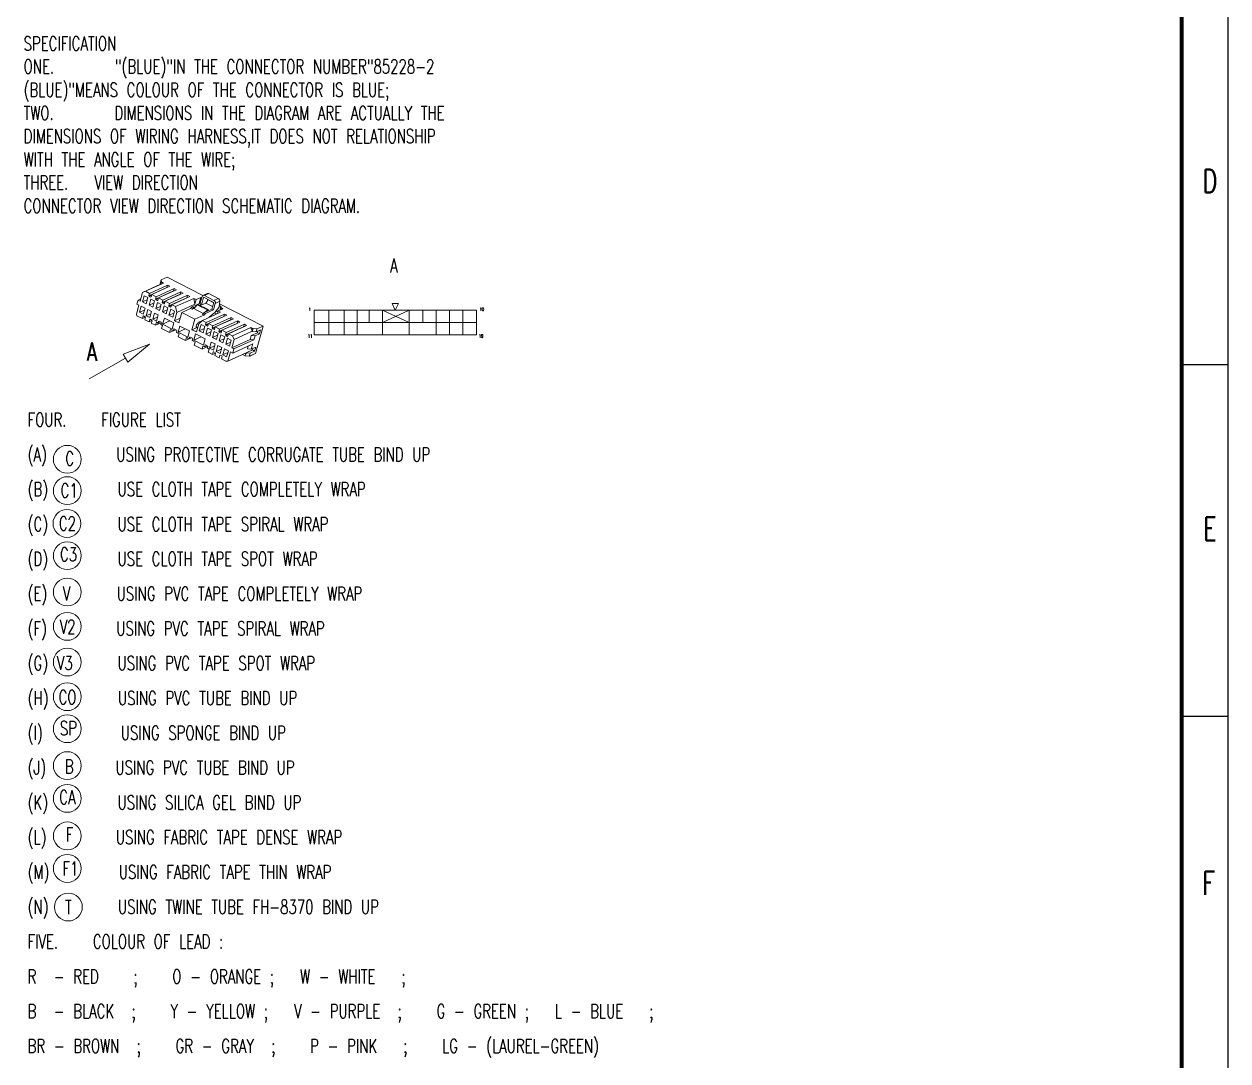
# Model space of a CAD drawing. Header units: millimetres. Extents: x 1376 to 3754, y -1445 to -604.
# Drawn here: x 3494.1 to 3753.7, y -1055.3 to -831.8 of the extents above; entities that cross this region are included whole.
import ezdxf

# ---------------------------------------------------------------- set-up
doc = ezdxf.new("R2010")
doc.units = ezdxf.units.MM
doc.layers.add('0Filament', color=7, linetype='Continuous', lineweight=20)
doc.layers.add('2FRAM', color=2, linetype='Continuous')
doc.styles.add('HZ', font='TXT', dxfattribs={"width": 0.7, "height": 4, "bigfont": 'HZTXT'})

msp = doc.modelspace()

# ---------------------------------------------------------------- linework, layer by layer
for p, q in [((3753.71, -604.28), (3753.71, -1445.28)), ((3743.72, -905.2), (3753.62, -905.2)), ((3743.72, -981.04), (3753.62, -981.04))]:
    msp.add_line(p, q)
at = {"layer": '0Filament', "ltscale": 0.214814}
for p, q in [((3520.31, -889.4), (3524.23, -887.63)), ((3519.67, -889.68), (3523.59, -887.9)), ((3526.38, -889.33), (3522.47, -891.11)), ((3527.96, -889.53), (3524.05, -891.31)), ((3528.45, -889.79), (3524.54, -891.56)), ((3526.8, -892.72), (3530.72, -890.94)), ((3532.6, -895.68), (3536.51, -893.9)), ((3538.78, -895.06), (3534.87, -896.84)), ((3539.27, -895.31), (3535.36, -897.09)), ((3538.63, -895.59), (3534.72, -897.36)), ((3540.21, -895.79), (3536.3, -897.57)), ((3539.09, -898.99), (3543.01, -897.22)), ((3538.11, -904.47), (3542.02, -902.69))]:
    msp.add_line(p, q, dxfattribs=at)
at = {"layer": '0Filament', "ltscale": 0.034189}
for p, q in [((3523.7, -886.96), (3523.52, -887.62)), ((3522.68, -896.08), (3522.5, -896.74)), ((3523.99, -896.75), (3523.8, -897.41)), ((3525.7, -897.63), (3525.52, -898.28)), ((3543.35, -898.11), (3543.53, -897.45)), ((3544.36, -897.51), (3544.18, -898.17)), ((3527.58, -898.58), (3527.39, -899.24)), ((3528.95, -900.03), (3529.13, -899.38)), ((3530.82, -900.99), (3531.01, -900.34)), ((3532.54, -901.87), (3532.72, -901.21)), ((3533.85, -902.54), (3534.03, -901.88)), ((3542.89, -902.73), (3542.71, -903.39))]:
    msp.add_line(p, q, dxfattribs=at)
at = {"layer": '0Filament', "ltscale": 0.014991}
msp.add_line((3523.57, -887.91), (3523.52, -887.62), dxfattribs=at)
at = {"layer": '0Filament', "ltscale": 0.027351}
for p, q in [((3523.59, -887.9), (3523.74, -887.38)), ((3521.19, -889.85), (3521.04, -890.38)), ((3521.68, -890.1), (3521.53, -890.63)), ((3524.95, -888.6), (3525.1, -888.08)), ((3527.81, -890.06), (3527.96, -889.53)), ((3529.24, -890.79), (3529.39, -890.26)), ((3523.11, -890.83), (3522.96, -891.36)), ((3524.05, -891.31), (3523.9, -891.84)), ((3525.48, -892.04), (3525.33, -892.57)), ((3525.97, -892.29), (3525.82, -892.82)), ((3519.81, -894.77), (3519.66, -895.29)), ((3537.2, -894.86), (3537.35, -894.33)), ((3521.24, -895.49), (3521.09, -896.02)), ((3521.73, -895.75), (3521.58, -896.27)), ((3533.29, -896.63), (3533.44, -896.11)), ((3534.72, -897.36), (3534.87, -896.84)), ((3535.21, -897.61), (3535.36, -897.09)), ((3536.15, -898.09), (3536.3, -897.57)), ((3536.64, -898.34), (3536.79, -897.82)), ((3540.06, -896.32), (3540.21, -895.79)), ((3541.49, -897.05), (3541.64, -896.52)), ((3543.35, -897.99), (3543.5, -897.47)), ((3537.58, -898.82), (3537.73, -898.3)), ((3538.07, -899.07), (3538.22, -898.55)), ((3535.25, -903.26), (3535.4, -902.73)), ((3536.19, -903.74), (3536.34, -903.21)), ((3536.68, -903.99), (3536.83, -903.46))]:
    msp.add_line(p, q, dxfattribs=at)
at = {"layer": '0Filament', "ltscale": 0.034777}
for p, q in [((3523.59, -887.9), (3524.23, -887.63)), ((3519.67, -889.68), (3520.31, -889.4))]:
    msp.add_line(p, q, dxfattribs=at)
at = {"layer": '0Filament', "ltscale": 0.071605}
for p, q in [((3525.01, -886.37), (3523.7, -886.96)), ((3545.67, -896.92), (3544.36, -897.51)), ((3544.01, -902.8), (3542.71, -903.39))]:
    msp.add_line(p, q, dxfattribs=at)
at = {"layer": '0Filament', "ltscale": 0.020395}
msp.add_line((3523.77, -887.36), (3523.7, -886.96), dxfattribs=at)
at = {"layer": '0Filament', "ltscale": 0.002009}
for p, q in [((3523.77, -887.36), (3523.74, -887.38)), ((3543.53, -897.45), (3543.5, -897.47))]:
    msp.add_line(p, q, dxfattribs=at)
at = {"layer": '0Filament', "ltscale": 0.027506}
for p, q in [((3524.23, -887.63), (3523.74, -887.38)), ((3525.1, -888.08), (3525.59, -888.33)), ((3526.53, -888.81), (3527.02, -889.06)), ((3527.96, -889.53), (3528.45, -889.79)), ((3529.39, -890.26), (3529.88, -890.51)), ((3537.84, -894.58), (3537.35, -894.33)), ((3539.27, -895.31), (3538.78, -895.06)), ((3542.13, -896.77), (3541.64, -896.52)), ((3543.5, -897.47), (3543.01, -897.22))]:
    msp.add_line(p, q, dxfattribs=at)
at = {"layer": '0Filament', "ltscale": 0.43274}
for p, q in [((3525.01, -886.37), (3532.72, -890.3)), ((3573.5, -892.07), (3574.88, -892.07)), ((3573.5, -892.07), (3574.19, -893.46)), ((3574.19, -893.46), (3574.88, -892.07)), ((3556.71, -898.8), (3556.71, -893.46)), ((3556.71, -893.46), (3591.68, -893.46)), ((3559.86, -898.8), (3559.86, -893.46)), ((3563.13, -898.8), (3563.13, -893.46)), ((3565.96, -898.8), (3565.96, -893.46)), ((3568.53, -896.13), (3568.53, -893.46)), ((3571.43, -898.8), (3571.43, -893.46)), ((3577.21, -896.13), (3571.43, -893.46)), ((3571.43, -896.13), (3577.21, -893.46)), ((3577.21, -898.8), (3577.21, -893.46)), ((3580.1, -896.13), (3580.1, -893.46)), ((3583, -898.8), (3583, -893.46)), ((3585.89, -898.8), (3585.89, -893.46)), ((3588.78, -898.8), (3588.78, -893.46)), ((3591.68, -898.8), (3591.68, -893.46)), ((3556.71, -896.13), (3591.68, -896.13)), ((3556.71, -898.8), (3591.68, -898.8))]:
    msp.add_line(p, q, dxfattribs=at)
at = {"layer": '0Filament', "ltscale": 0.09573}
msp.add_line((3519.16, -891.52), (3519.67, -889.68), dxfattribs=at)
at = {"layer": '0Filament', "ltscale": 0.049281}
msp.add_line((3520.31, -889.4), (3521.19, -889.85), dxfattribs=at)
at = {"layer": '0Filament', "ltscale": 0.214816}
for p, q in [((3524.95, -888.6), (3521.04, -890.38)), ((3525.1, -888.08), (3521.19, -889.85)), ((3525.59, -888.33), (3521.68, -890.1)), ((3526.53, -888.81), (3522.62, -890.58)), ((3527.02, -889.06), (3523.11, -890.83)), ((3527.81, -890.06), (3523.9, -891.84)), ((3529.39, -890.26), (3525.48, -892.04)), ((3529.24, -890.79), (3525.33, -892.57)), ((3529.88, -890.51), (3525.97, -892.29)), ((3527.06, -893.98), (3530.97, -892.2)), ((3537.2, -894.86), (3533.29, -896.63)), ((3537.35, -894.33), (3533.44, -896.11)), ((3540.06, -896.32), (3536.15, -898.09)), ((3540.7, -896.04), (3536.79, -897.82)), ((3541.49, -897.05), (3537.58, -898.82)), ((3541.64, -896.52), (3537.73, -898.3)), ((3542.13, -896.77), (3538.22, -898.55)), ((3539.44, -899.77), (3543.35, -897.99))]:
    msp.add_line(p, q, dxfattribs=at)
at = {"layer": '0Filament', "ltscale": 0.029403}
for p, q in [((3521.64, -890.26), (3521.1, -890.51)), ((3525.92, -892.45), (3525.39, -892.7))]:
    msp.add_line(p, q, dxfattribs=at)
at = {"layer": '0Filament', "ltscale": 0.052719}
for p, q in [((3521.68, -890.1), (3522.62, -890.58)), ((3524.54, -891.56), (3525.48, -892.04)), ((3526.56, -895.75), (3527.5, -896.23)), ((3535.36, -897.09), (3536.3, -897.57)), ((3536.79, -897.82), (3537.73, -898.3)), ((3535.25, -903.26), (3536.19, -903.74)), ((3536.68, -903.99), (3537.62, -904.47))]:
    msp.add_line(p, q, dxfattribs=at)
at = {"layer": '0Filament', "ltscale": 0.000609419}
for p, q in [((3524.95, -888.6), (3524.96, -888.61)), ((3541.5, -897.06), (3541.49, -897.05))]:
    msp.add_line(p, q, dxfattribs=at)
at = {"layer": '0Filament', "ltscale": 0.027352}
for p, q in [((3526.38, -889.33), (3526.53, -888.81)), ((3522.62, -890.58), (3522.47, -891.11)), ((3524.54, -891.56), (3524.39, -892.09)), ((3520.3, -895.02), (3520.15, -895.54)), ((3538.63, -895.59), (3538.78, -895.06)), ((3533.78, -896.88), (3533.93, -896.36)), ((3534.76, -903.01), (3534.91, -902.48))]:
    msp.add_line(p, q, dxfattribs=at)
at = {"layer": '0Filament', "ltscale": 0.000608721}
for p, q in [((3526.38, -889.33), (3526.39, -889.34)), ((3537.21, -894.87), (3537.2, -894.86)), ((3538.64, -895.6), (3538.63, -895.59))]:
    msp.add_line(p, q, dxfattribs=at)
at = {"layer": '0Filament', "ltscale": 0.000608106}
for p, q in [((3527.81, -890.06), (3527.82, -890.07)), ((3540.07, -896.33), (3540.06, -896.32))]:
    msp.add_line(p, q, dxfattribs=at)
at = {"layer": '0Filament', "ltscale": 0.051281}
msp.add_line((3533.64, -889.88), (3532.71, -890.31), dxfattribs=at)
at = {"layer": '0Filament', "ltscale": 0.050123}
for p, q in [((3533.04, -890.32), (3533.95, -889.91)), ((3535.99, -890.95), (3535.08, -891.36))]:
    msp.add_line(p, q, dxfattribs=at)
at = {"layer": '0Filament', "ltscale": 0.114608}
for p, q in [((3535.99, -890.95), (3533.95, -889.91)), ((3535.08, -891.36), (3533.04, -890.32))]:
    msp.add_line(p, q, dxfattribs=at)
at = {"layer": '0Filament', "ltscale": 0.102568}
msp.add_line((3518.35, -894.37), (3518.91, -892.4), dxfattribs=at)
at = {"layer": '0Filament', "ltscale": 0.045585}
for p, q in [((3518.46, -892.17), (3518.71, -891.29)), ((3542.87, -899.82), (3543.11, -898.94)), ((3543.94, -899), (3543.69, -899.88)), ((3539.12, -902.72), (3539.37, -901.84))]:
    msp.add_line(p, q, dxfattribs=at)
at = {"layer": '0Filament', "ltscale": 0.025213}
for p, q in [((3518.46, -892.17), (3518.91, -892.4)), ((3518.71, -891.29), (3519.16, -891.52)), ((3538.67, -902.49), (3539.12, -902.72)), ((3543.41, -902.06), (3543.86, -902.29))]:
    msp.add_line(p, q, dxfattribs=at)
at = {"layer": '0Filament', "ltscale": 0.032344}
msp.add_line((3519.3, -891.03), (3518.71, -891.29), dxfattribs=at)
at = {"layer": '0Filament', "ltscale": 0.068379}
for p, q in [((3519.4, -892.63), (3519.03, -893.94)), ((3520.05, -890.35), (3519.68, -891.66)), ((3522.29, -891.49), (3521.92, -892.81)), ((3522.91, -891.81), (3522.53, -893.12)), ((3521.65, -893.77), (3521.28, -895.09)), ((3525.15, -892.95), (3524.78, -894.27)), ((3526.47, -896.23), (3526.1, -897.55)), ((3527.75, -896.89), (3527.38, -898.21)), ((3529.84, -897.95), (3529.47, -899.27)), ((3531.92, -897.92), (3532.3, -896.6)), ((3534.17, -899.06), (3534.54, -897.75)), ((3534.78, -899.38), (3535.15, -898.06)), ((3531.12, -898.61), (3530.75, -899.93)), ((3536.21, -900.11), (3536.58, -898.79)), ((3537.03, -900.52), (3537.4, -899.21)), ((3535.57, -902.39), (3535.94, -901.07)), ((3537.81, -903.53), (3538.19, -902.22))]:
    msp.add_line(p, q, dxfattribs=at)
at = {"layer": '0Filament', "ltscale": 0.045842}
for p, q in [((3519.4, -892.63), (3520.22, -893.04)), ((3519.68, -891.66), (3520.49, -892.08)), ((3522.91, -891.81), (3523.72, -892.22)), ((3520.46, -894.67), (3521.28, -895.09)), ((3523.96, -893.85), (3524.78, -894.27)), ((3535.94, -901.07), (3536.76, -901.49)), ((3537, -903.12), (3537.81, -903.53))]:
    msp.add_line(p, q, dxfattribs=at)
at = {"layer": '0Filament', "ltscale": 0.058808}
for p, q in [((3519.68, -891.66), (3520.75, -891.18)), ((3521.11, -892.39), (3522.18, -891.91)), ((3520.46, -894.67), (3521.53, -894.19)), ((3521.89, -895.4), (3522.96, -894.92)), ((3523.96, -893.85), (3525.03, -893.37)), ((3525.39, -894.58), (3526.46, -894.1)), ((3531.92, -897.92), (3533, -897.43)), ((3536.21, -900.11), (3537.28, -899.62)), ((3537, -903.12), (3538.07, -902.63))]:
    msp.add_line(p, q, dxfattribs=at)
at = {"layer": '0Filament', "ltscale": 0.045844}
for p, q in [((3520.05, -890.35), (3520.86, -890.76)), ((3521.11, -892.39), (3521.92, -892.81)), ((3521.89, -895.4), (3522.71, -895.82)), ((3522.26, -894.09), (3523.08, -894.5)), ((3525.39, -894.58), (3526.21, -895)), ((3525.76, -893.27), (3526.58, -893.68)), ((3532.3, -896.6), (3533.11, -897.02)), ((3535.15, -898.06), (3535.97, -898.48)), ((3533.35, -898.65), (3534.17, -899.06)), ((3534.51, -900.34), (3535.33, -900.76)), ((3536.21, -900.11), (3537.03, -900.52)), ((3536.58, -898.79), (3537.4, -899.21)), ((3538.01, -899.52), (3538.83, -899.94)), ((3534.14, -901.66), (3534.96, -902.08)), ((3537.64, -900.84), (3538.46, -901.25))]:
    msp.add_line(p, q, dxfattribs=at)
at = {"layer": '0Filament', "ltscale": 0.068378}
for p, q in [((3520.86, -890.76), (3520.49, -892.08)), ((3521.48, -891.08), (3521.11, -892.39)), ((3523.72, -892.22), (3523.35, -893.54)), ((3524.33, -892.54), (3523.96, -893.85)), ((3520.22, -893.04), (3519.85, -894.36)), ((3520.83, -893.36), (3520.46, -894.67)), ((3522.26, -894.09), (3521.89, -895.4)), ((3523.08, -894.5), (3522.71, -895.82)), ((3524.39, -895.17), (3524.01, -896.49)), ((3525.76, -893.27), (3525.39, -894.58)), ((3526.58, -893.68), (3526.21, -895)), ((3532.74, -898.33), (3533.11, -897.02)), ((3533.35, -898.65), (3533.72, -897.33)), ((3533.2, -899.67), (3532.83, -900.99)), ((3534.14, -901.66), (3534.51, -900.34)), ((3535.6, -899.79), (3535.97, -898.48)), ((3537.64, -900.84), (3538.01, -899.52)), ((3538.46, -901.25), (3538.83, -899.94)), ((3534.96, -902.08), (3535.33, -900.76)), ((3536.39, -902.8), (3536.76, -901.49)), ((3537, -903.12), (3537.37, -901.8))]:
    msp.add_line(p, q, dxfattribs=at)
at = {"layer": '0Filament', "ltscale": 0.007071}
for p, q in [((3521.1, -890.51), (3521.04, -890.38)), ((3523.96, -891.97), (3523.9, -891.84)), ((3525.39, -892.7), (3525.33, -892.57)), ((3521.67, -895.62), (3521.73, -895.75)), ((3523.74, -896.21), (3523.69, -896.08)), ((3527.09, -897.92), (3527.03, -897.79)), ((3533.35, -896.76), (3533.29, -896.63)), ((3534.78, -897.49), (3534.72, -897.36)), ((3530.52, -899.67), (3530.46, -899.54)), ((3536.21, -898.22), (3536.15, -898.09)), ((3537.63, -898.95), (3537.58, -898.82)), ((3535.35, -902.6), (3535.4, -902.73))]:
    msp.add_line(p, q, dxfattribs=at)
at = {"layer": '0Filament', "ltscale": 0.018336}
for p, q in [((3521.43, -890.67), (3521.1, -890.51)), ((3525.71, -892.86), (3525.39, -892.7)), ((3530.72, -892.9), (3530.39, -892.74)), ((3532.44, -892.12), (3532.11, -891.96))]:
    msp.add_line(p, q, dxfattribs=at)
at = {"layer": '0Filament', "ltscale": 0.005882}
for p, q in [((3521.53, -890.63), (3521.43, -890.67)), ((3524.39, -892.08), (3524.28, -892.13)), ((3536.64, -898.34), (3536.53, -898.39))]:
    msp.add_line(p, q, dxfattribs=at)
at = {"layer": '0Filament', "ltscale": 0.005796}
for p, q in [((3521.53, -890.63), (3521.43, -890.67)), ((3522.96, -891.36), (3522.86, -891.4)), ((3524.39, -892.09), (3524.28, -892.13)), ((3525.82, -892.82), (3525.71, -892.86)), ((3519.81, -894.77), (3519.91, -894.72)), ((3521.24, -895.49), (3521.34, -895.45)), ((3523.24, -895.85), (3523.13, -895.9)), ((3526.5, -897.52), (3526.4, -897.56)), ((3533.78, -896.88), (3533.67, -896.93)), ((3535.21, -897.61), (3535.1, -897.66)), ((3529.93, -899.27), (3529.83, -899.32)), ((3536.64, -898.34), (3536.53, -898.39)), ((3533.28, -900.98), (3533.17, -901.03)), ((3534.91, -902.48), (3535.02, -902.43)), ((3536.34, -903.21), (3536.45, -903.16))]:
    msp.add_line(p, q, dxfattribs=at)
at = {"layer": '0Filament', "ltscale": 0.045843}
for p, q in [((3521.48, -891.08), (3522.29, -891.49)), ((3524.33, -892.54), (3525.15, -892.95)), ((3519.03, -893.94), (3519.85, -894.36)), ((3520.83, -893.36), (3521.65, -893.77)), ((3522.53, -893.12), (3523.35, -893.54)), ((3531.92, -897.92), (3532.74, -898.33)), ((3533.72, -897.33), (3534.54, -897.75)), ((3534.78, -899.38), (3535.6, -899.79)), ((3535.57, -902.39), (3536.39, -902.8)), ((3537.37, -901.8), (3538.19, -902.22))]:
    msp.add_line(p, q, dxfattribs=at)
at = {"layer": '0Filament', "ltscale": 0.00707}
for p, q in [((3522.53, -891.24), (3522.47, -891.11)), ((3520.24, -894.89), (3520.3, -895.02)), ((3533.79, -901.34), (3533.73, -901.21)), ((3536.77, -903.33), (3536.83, -903.46))]:
    msp.add_line(p, q, dxfattribs=at)
at = {"layer": '0Filament', "ltscale": 0.029405}
for p, q in [((3523.06, -890.99), (3522.53, -891.24)), ((3524.49, -891.72), (3523.96, -891.97)), ((3533.88, -896.52), (3533.35, -896.76)), ((3535.31, -897.25), (3534.78, -897.49)), ((3536.74, -897.98), (3536.21, -898.22)), ((3538.17, -898.71), (3537.63, -898.95))]:
    msp.add_line(p, q, dxfattribs=at)
at = {"layer": '0Filament', "ltscale": 0.018338}
for p, q in [((3522.86, -891.4), (3522.53, -891.24)), ((3524.28, -892.13), (3523.96, -891.97)), ((3519.91, -894.72), (3520.24, -894.89)), ((3521.34, -895.45), (3521.67, -895.62)), ((3530.37, -893.29), (3530.05, -893.12)), ((3532.9, -894.58), (3532.58, -894.42)), ((3533.25, -894.2), (3532.92, -894.03)), ((3534.97, -893.42), (3534.64, -893.25)), ((3536.7, -892.99), (3537.03, -893.16)), ((3533.67, -896.93), (3533.35, -896.76)), ((3535.1, -897.66), (3534.78, -897.49)), ((3536.53, -898.39), (3536.21, -898.22)), ((3537.96, -899.12), (3537.63, -898.95)), ((3535.02, -902.43), (3535.35, -902.6)), ((3536.45, -903.16), (3536.77, -903.33))]:
    msp.add_line(p, q, dxfattribs=at)
at = {"layer": '0Filament', "ltscale": 0.05881}
for p, q in [((3522.53, -893.12), (3523.61, -892.64)), ((3519.03, -893.94), (3520.1, -893.46)), ((3533.35, -898.65), (3534.42, -898.16)), ((3534.78, -899.38), (3535.85, -898.89)), ((3537.64, -900.84), (3538.71, -900.35)), ((3534.14, -901.66), (3535.21, -901.17)), ((3535.57, -902.39), (3536.64, -901.9))]:
    msp.add_line(p, q, dxfattribs=at)
at = {"layer": '0Filament', "ltscale": 0.00588}
for p, q in [((3522.96, -891.35), (3522.86, -891.4)), ((3533.78, -896.88), (3533.67, -896.93)), ((3535.21, -897.61), (3535.1, -897.66)), ((3538.07, -899.07), (3537.96, -899.12))]:
    msp.add_line(p, q, dxfattribs=at)
at = {"layer": '0Filament', "ltscale": 0.052721}
for p, q in [((3523.11, -890.83), (3524.05, -891.31)), ((3530.35, -897.69), (3531.29, -898.17)), ((3533.93, -896.36), (3534.87, -896.84))]:
    msp.add_line(p, q, dxfattribs=at)
at = {"layer": '0Filament', "ltscale": 0.005881}
msp.add_line((3525.82, -892.81), (3525.71, -892.86), dxfattribs=at)
at = {"layer": '0Filament', "ltscale": 0.04699}
msp.add_line((3525.97, -892.29), (3526.8, -892.72), dxfattribs=at)
at = {"layer": '0Filament', "ltscale": 0.064202}
for p, q in [((3526.8, -892.72), (3527.06, -893.98)), ((3530.72, -890.94), (3530.97, -892.2))]:
    msp.add_line(p, q, dxfattribs=at)
at = {"layer": '0Filament', "ltscale": 0.000608805}
msp.add_line((3529.24, -890.79), (3529.25, -890.8), dxfattribs=at)
at = {"layer": '0Filament', "ltscale": 0.025904}
for p, q in [((3530.39, -892.74), (3530.05, -893.12)), ((3531.08, -892.74), (3530.73, -893.13))]:
    msp.add_line(p, q, dxfattribs=at)
at = {"layer": '0Filament', "ltscale": 0.094519}
for p, q in [((3532.11, -891.96), (3530.39, -892.74)), ((3534.97, -893.42), (3533.25, -894.2))]:
    msp.add_line(p, q, dxfattribs=at)
at = {"layer": '0Filament', "ltscale": 0.029798}
for p, q in [((3530.72, -890.94), (3531.25, -891.21)), ((3535.98, -893.63), (3536.51, -893.9)), ((3527.03, -897.79), (3526.5, -897.52)), ((3530.46, -899.54), (3529.93, -899.27))]:
    msp.add_line(p, q, dxfattribs=at)
at = {"layer": '0Filament', "ltscale": 0.019872}
for p, q in [((3531.08, -892.74), (3530.72, -892.9)), ((3533.28, -893.87), (3532.92, -894.03))]:
    msp.add_line(p, q, dxfattribs=at)
at = {"layer": '0Filament', "ltscale": 0.051322}
msp.add_line((3530.97, -892.2), (3531.25, -891.21), dxfattribs=at)
at = {"layer": '0Filament', "ltscale": 0.030221}
for p, q in [((3531.48, -892.29), (3531.08, -892.74)), ((3533.69, -893.42), (3533.28, -893.87))]:
    msp.add_line(p, q, dxfattribs=at)
at = {"layer": '0Filament', "ltscale": 0.057285}
for p, q in [((3532.29, -890.74), (3531.25, -891.21)), ((3537.03, -893.16), (3535.98, -893.63))]:
    msp.add_line(p, q, dxfattribs=at)
at = {"layer": '0Filament', "ltscale": 0.00716}
for p, q in [((3531.61, -892.23), (3531.48, -892.29)), ((3533.82, -893.36), (3533.69, -893.42))]:
    msp.add_line(p, q, dxfattribs=at)
at = {"layer": '0Filament', "ltscale": 0.123776}
for p, q in [((3533.69, -893.42), (3531.48, -892.29)), ((3533.82, -893.36), (3531.61, -892.23)), ((3532.84, -890.68), (3535.05, -891.81))]:
    msp.add_line(p, q, dxfattribs=at)
at = {"layer": '0Filament', "ltscale": 0.030122}
msp.add_line((3532.44, -892.12), (3531.89, -892.37), dxfattribs=at)
at = {"layer": '0Filament', "ltscale": 0.067625}
msp.add_line((3532.29, -890.74), (3531.92, -892.04), dxfattribs=at)
at = {"layer": '0Filament', "ltscale": 0.072937}
for p, q in [((3532.11, -891.96), (3532.51, -890.55)), ((3534.97, -893.42), (3535.37, -892.01))]:
    msp.add_line(p, q, dxfattribs=at)
at = {"layer": '0Filament', "ltscale": 0.067138}
msp.add_line((3533.35, -891.94), (3532.13, -892.49), dxfattribs=at)
at = {"layer": '0Filament', "ltscale": 0.008064}
msp.add_line((3532.29, -890.74), (3532.43, -890.81), dxfattribs=at)
at = {"layer": '0Filament', "ltscale": 0.074706}
for p, q in [((3532.44, -892.12), (3532.84, -890.68)), ((3534.64, -893.25), (3535.05, -891.81))]:
    msp.add_line(p, q, dxfattribs=at)
at = {"layer": '0Filament', "ltscale": 0.019928}
msp.add_line((3533.6, -891.63), (3533.35, -891.94), dxfattribs=at)
at = {"layer": '0Filament', "ltscale": 0.081558}
msp.add_line((3533.35, -891.94), (3534.8, -892.68), dxfattribs=at)
at = {"layer": '0Filament', "ltscale": 0.01214}
for p, q in [((3533.6, -891.63), (3533.67, -891.39)), ((3536.13, -892.92), (3536.2, -892.69))]:
    msp.add_line(p, q, dxfattribs=at)
at = {"layer": '0Filament', "ltscale": 0.013681}
msp.add_line((3533.7, -891.12), (3533.67, -891.39), dxfattribs=at)
at = {"layer": '0Filament', "ltscale": 0.074931}
msp.add_line((3533.69, -891.2), (3535.03, -891.89), dxfattribs=at)
at = {"layer": '0Filament', "ltscale": 0.053937}
msp.add_line((3536.35, -891.57), (3535.37, -892.01), dxfattribs=at)
at = {"layer": '0Filament', "ltscale": 0.056592}
msp.add_line((3536.35, -891.57), (3536.2, -892.69), dxfattribs=at)
at = {"layer": '0Filament', "ltscale": 0.018434}
msp.add_line((3536.22, -892.5), (3536.55, -892.66), dxfattribs=at)
at = {"layer": '0Filament'}
for p, q in [((3536.27, -892.12), (3545.67, -896.92)), ((3515.51, -902.94), (3521.21, -900.81)), ((3515.51, -902.94), (3516.51, -904.67)), ((3521.21, -900.81), (3516.51, -904.67))]:
    msp.add_line(p, q, dxfattribs=at)
at = {"layer": '0Filament', "ltscale": 0.042221}
msp.add_line((3536.55, -892.66), (3536.32, -893.48), dxfattribs=at)
at = {"layer": '0Filament', "ltscale": 0.017929}
msp.add_line((3536.55, -892.66), (3536.7, -892.99), dxfattribs=at)
at = {"layer": '0Filament', "ltscale": 0.017676}
msp.add_line((3518.35, -894.37), (3518.49, -894.7), dxfattribs=at)
at = {"layer": '0Filament', "ltscale": 0.065326}
msp.add_line((3518.49, -894.7), (3519.66, -895.29), dxfattribs=at)
at = {"layer": '0Filament', "ltscale": 0.034779}
for p, q in [((3519.66, -895.29), (3520.29, -895)), ((3521.09, -896.02), (3521.72, -895.73)), ((3534.76, -903.01), (3535.4, -902.72)), ((3537.62, -904.47), (3538.11, -904.47))]:
    msp.add_line(p, q, dxfattribs=at)
at = {"layer": '0Filament', "ltscale": 0.116899}
for p, q in [((3524.39, -895.17), (3526.47, -896.23)), ((3530.75, -899.93), (3532.83, -900.99))]:
    msp.add_line(p, q, dxfattribs=at)
at = {"layer": '0Filament', "ltscale": 0.092272}
msp.add_line((3527.06, -893.98), (3526.56, -895.75), dxfattribs=at)
at = {"layer": '0Filament', "ltscale": 0.067629}
msp.add_line((3527.79, -895.19), (3526.56, -895.75), dxfattribs=at)
at = {"layer": '0Filament', "ltscale": 0.116243}
msp.add_line((3527.5, -896.23), (3528.13, -893.99), dxfattribs=at)
at = {"layer": '0Filament', "ltscale": 0.105414}
for p, q in [((3530.05, -893.12), (3528.13, -893.99)), ((3532.9, -894.58), (3530.98, -895.45))]:
    msp.add_line(p, q, dxfattribs=at)
at = {"layer": '0Filament', "ltscale": 0.160451}
msp.add_line((3530.98, -895.45), (3528.13, -893.99), dxfattribs=at)
at = {"layer": '0Filament', "ltscale": 0.116244}
msp.add_line((3530.35, -897.69), (3530.98, -895.45), dxfattribs=at)
at = {"layer": '0Filament', "ltscale": 0.025903}
for p, q in [((3530.72, -892.9), (3530.37, -893.29)), ((3532.92, -894.03), (3532.58, -894.42)), ((3533.25, -894.2), (3532.9, -894.58))]:
    msp.add_line(p, q, dxfattribs=at)
at = {"layer": '0Filament', "ltscale": 0.01987}
msp.add_line((3530.73, -893.13), (3530.37, -893.29), dxfattribs=at)
at = {"layer": '0Filament', "ltscale": 0.115485}
msp.add_line((3532.79, -894.18), (3530.73, -893.13), dxfattribs=at)
at = {"layer": '0Filament', "ltscale": 0.023647}
msp.add_line((3533.72, -893.67), (3533.28, -893.87), dxfattribs=at)
at = {"layer": '0Filament', "ltscale": 0.051}
msp.add_line((3534.64, -893.25), (3533.72, -893.67), dxfattribs=at)
at = {"layer": '0Filament', "ltscale": 0.016533}
msp.add_line((3533.82, -893.36), (3533.72, -893.67), dxfattribs=at)
at = {"layer": '0Filament', "ltscale": 0.214815}
msp.add_line((3537.84, -894.58), (3533.93, -896.36), dxfattribs=at)
at = {"layer": '0Filament', "ltscale": 0.082202}
msp.add_line((3535.3, -893.96), (3534.05, -895.02), dxfattribs=at)
at = {"layer": '0Filament', "ltscale": 0.026143}
msp.add_line((3535.64, -894.3), (3535.17, -894.06), dxfattribs=at)
at = {"layer": '0Filament', "ltscale": 0.066593}
msp.add_line((3536.13, -892.92), (3535.3, -893.96), dxfattribs=at)
at = {"layer": '0Filament', "ltscale": 0.021432}
msp.add_line((3535.92, -893.85), (3535.54, -893.65), dxfattribs=at)
at = {"layer": '0Filament', "ltscale": 0.030493}
msp.add_line((3535.82, -894.22), (3535.98, -893.63), dxfattribs=at)
at = {"layer": '0Filament', "ltscale": 0.018765}
msp.add_line((3536.7, -892.99), (3536.6, -893.35), dxfattribs=at)
at = {"layer": '0Filament', "ltscale": 0.05272}
msp.add_line((3520.15, -895.54), (3521.09, -896.02), dxfattribs=at)
at = {"layer": '0Filament', "ltscale": 0.051573}
for p, q in [((3521.58, -896.27), (3522.5, -896.74)), ((3533.85, -902.54), (3534.76, -903.01))]:
    msp.add_line(p, q, dxfattribs=at)
at = {"layer": '0Filament', "ltscale": 0.067787}
msp.add_line((3522.5, -896.74), (3523.73, -896.18), dxfattribs=at)
at = {"layer": '0Filament', "ltscale": 0.019484}
for p, q in [((3522.68, -896.08), (3523.03, -896.26)), ((3523.64, -896.57), (3523.99, -896.75)), ((3532.72, -901.21), (3533.07, -901.39)), ((3533.68, -901.7), (3534.03, -901.88))]:
    msp.add_line(p, q, dxfattribs=at)
at = {"layer": '0Filament', "ltscale": 0.018866}
for p, q in [((3523.13, -895.9), (3523.03, -896.26)), ((3533.07, -901.39), (3533.17, -901.03))]:
    msp.add_line(p, q, dxfattribs=at)
at = {"layer": '0Filament', "ltscale": 0.029366}
for p, q in [((3523.03, -896.26), (3523.56, -896.02)), ((3526.29, -897.93), (3526.83, -897.69)), ((3529.72, -899.68), (3530.26, -899.44)), ((3533.07, -901.39), (3533.61, -901.15))]:
    msp.add_line(p, q, dxfattribs=at)
at = {"layer": '0Filament', "ltscale": 0.025215}
for p, q in [((3523.69, -896.08), (3523.24, -895.85)), ((3544.46, -898.33), (3544.91, -898.56)), ((3533.73, -901.21), (3533.28, -900.98))]:
    msp.add_line(p, q, dxfattribs=at)
at = {"layer": '0Filament', "ltscale": 0.018868}
for p, q in [((3523.74, -896.21), (3523.64, -896.57)), ((3529.72, -899.68), (3529.83, -899.32)), ((3533.68, -901.7), (3533.79, -901.34))]:
    msp.add_line(p, q, dxfattribs=at)
at = {"layer": '0Filament', "ltscale": 0.09627}
for p, q in [((3523.8, -897.41), (3525.52, -898.28)), ((3530.82, -900.99), (3532.54, -901.87))]:
    msp.add_line(p, q, dxfattribs=at)
at = {"layer": '0Filament', "ltscale": 0.085718}
for p, q in [((3524.01, -896.49), (3525.58, -895.78)), ((3527.38, -898.21), (3528.94, -897.5))]:
    msp.add_line(p, q, dxfattribs=at)
at = {"layer": '0Filament', "ltscale": 0.1169}
for p, q in [((3524.01, -896.49), (3526.1, -897.55)), ((3527.75, -896.89), (3529.84, -897.95)), ((3527.38, -898.21), (3529.47, -899.27)), ((3531.12, -898.61), (3533.2, -899.67))]:
    msp.add_line(p, q, dxfattribs=at)
at = {"layer": '0Filament', "ltscale": 0.072225}
for p, q in [((3525.52, -898.28), (3526.83, -897.69)), ((3528.95, -900.03), (3530.26, -899.44))]:
    msp.add_line(p, q, dxfattribs=at)
at = {"layer": '0Filament', "ltscale": 0.033237}
for p, q in [((3525.7, -897.63), (3526.29, -897.93)), ((3526.99, -898.28), (3527.58, -898.58)), ((3529.13, -899.38), (3529.72, -899.68)), ((3530.42, -900.03), (3531.01, -900.34))]:
    msp.add_line(p, q, dxfattribs=at)
at = {"layer": '0Filament', "ltscale": 0.018867}
for p, q in [((3526.4, -897.56), (3526.29, -897.93)), ((3527.09, -897.92), (3526.99, -898.28)), ((3530.42, -900.03), (3530.52, -899.67))]:
    msp.add_line(p, q, dxfattribs=at)
at = {"layer": '0Filament', "ltscale": 0.060866}
msp.add_line((3530.35, -897.69), (3531.46, -897.19), dxfattribs=at)
at = {"layer": '0Filament', "ltscale": 0.011182}
msp.add_line((3531.46, -897.19), (3531.26, -897.09), dxfattribs=at)
at = {"layer": '0Filament', "ltscale": 0.092273}
msp.add_line((3531.79, -896.4), (3531.29, -898.17), dxfattribs=at)
at = {"layer": '0Filament', "ltscale": 0.04101}
msp.add_line((3531.77, -896.09), (3532.52, -895.75), dxfattribs=at)
at = {"layer": '0Filament', "ltscale": 0.054054}
msp.add_line((3532.6, -895.68), (3531.79, -896.4), dxfattribs=at)
at = {"layer": '0Filament', "ltscale": 0.046988}
msp.add_line((3532.6, -895.68), (3533.44, -896.11), dxfattribs=at)
at = {"layer": '0Filament', "ltscale": 0.027507}
msp.add_line((3540.7, -896.04), (3540.21, -895.79), dxfattribs=at)
at = {"layer": '0Filament', "ltscale": 0.042426}
msp.add_line((3543.01, -897.22), (3543.35, -897.99), dxfattribs=at)
at = {"layer": '0Filament', "ltscale": 0.041588}
for p, q in [((3543.53, -897.45), (3544.36, -897.51)), ((3542.87, -899.82), (3543.69, -899.88)), ((3543.11, -898.94), (3543.94, -899)), ((3543.35, -898.11), (3544.18, -898.17)), ((3542.06, -902.67), (3542.89, -902.73)), ((3542.3, -901.84), (3543.13, -901.9))]:
    msp.add_line(p, q, dxfattribs=at)
at = {"layer": '0Filament', "ltscale": 0.305424}
msp.add_line((3545.67, -896.92), (3544.01, -902.8), dxfattribs=at)
at = {"layer": '0Filament', "ltscale": 0.052987}
for p, q in [((3545.14, -897.73), (3544.18, -898.17)), ((3543.86, -902.29), (3542.89, -902.73)), ((3544.09, -901.46), (3543.13, -901.9))]:
    msp.add_line(p, q, dxfattribs=at)
at = {"layer": '0Filament', "ltscale": 0.017504}
for p, q in [((3544.46, -898.33), (3544.55, -898)), ((3543.41, -902.06), (3543.5, -901.73))]:
    msp.add_line(p, q, dxfattribs=at)
at = {"layer": '0Filament', "ltscale": 0.043305}
msp.add_line((3545.14, -897.73), (3544.91, -898.56), dxfattribs=at)
at = {"layer": '0Filament', "ltscale": 0.0871}
msp.add_line((3527.39, -899.24), (3528.95, -900.03), dxfattribs=at)
at = {"layer": '0Filament', "ltscale": 0.085717}
msp.add_line((3530.75, -899.93), (3532.31, -899.22), dxfattribs=at)
at = {"layer": '0Filament', "ltscale": 0.005795}
msp.add_line((3538.07, -899.07), (3537.96, -899.12), dxfattribs=at)
at = {"layer": '0Filament', "ltscale": 0.049282}
msp.add_line((3538.22, -898.55), (3539.09, -898.99), dxfattribs=at)
at = {"layer": '0Filament', "ltscale": 0.095729}
msp.add_line((3538.92, -901.61), (3539.44, -899.77), dxfattribs=at)
at = {"layer": '0Filament', "ltscale": 0.216823}
msp.add_line((3542.87, -899.82), (3538.92, -901.61), dxfattribs=at)
at = {"layer": '0Filament', "ltscale": 0.042425}
msp.add_line((3539.09, -898.99), (3539.44, -899.77), dxfattribs=at)
at = {"layer": '0Filament', "ltscale": 0.237729}
for p, q in [((3543.69, -899.88), (3539.37, -901.84)), ((3543.45, -900.75), (3539.12, -902.72))]:
    msp.add_line(p, q, dxfattribs=at)
at = {"layer": '0Filament', "ltscale": 0.073893}
for p, q in [((3543.11, -898.94), (3544.46, -898.33)), ((3542.06, -902.67), (3543.41, -902.06))]:
    msp.add_line(p, q, dxfattribs=at)
at = {"layer": '0Filament', "ltscale": 0.052988}
msp.add_line((3544.91, -898.56), (3543.94, -899), dxfattribs=at)
at = {"layer": '0Filament', "ltscale": 0.067786}
msp.add_line((3532.54, -901.87), (3533.77, -901.31), dxfattribs=at)
at = {"layer": '0Filament', "ltscale": 0.102567}
msp.add_line((3538.11, -904.47), (3538.67, -902.49), dxfattribs=at)
at = {"layer": '0Filament', "ltscale": 0.025214}
msp.add_line((3538.92, -901.61), (3539.37, -901.84), dxfattribs=at)
at = {"layer": '0Filament', "ltscale": 0.030987}
msp.add_line((3541.24, -903.04), (3541.8, -903.33), dxfattribs=at)
at = {"layer": '0Filament', "ltscale": 0.022794}
msp.add_line((3541.92, -902.89), (3541.8, -903.33), dxfattribs=at)
at = {"layer": '0Filament', "ltscale": 0.002423}
msp.add_line((3541.92, -902.89), (3541.96, -902.91), dxfattribs=at)
at = {"layer": '0Filament', "ltscale": 0.002548}
msp.add_line((3541.95, -902.89), (3542, -902.89), dxfattribs=at)
at = {"layer": '0Filament', "ltscale": 0.011396}
msp.add_line((3541.96, -902.91), (3542.02, -902.69), dxfattribs=at)
at = {"layer": '0Filament', "ltscale": 0.011397}
msp.add_line((3542, -902.89), (3542.06, -902.67), dxfattribs=at)
at = {"layer": '0Filament', "ltscale": 0.033459}
msp.add_line((3542.3, -901.84), (3542.48, -901.2), dxfattribs=at)
at = {"layer": '0Filament', "ltscale": 0.028643}
msp.add_line((3543.4, -903.14), (3542.88, -903.37), dxfattribs=at)
at = {"layer": '0Filament', "ltscale": 0.059261}
msp.add_line((3543.45, -900.75), (3543.13, -901.9), dxfattribs=at)
at = {"layer": '0Filament', "ltscale": 0.003828}
msp.add_line((3543.42, -903.06), (3543.4, -903.14), dxfattribs=at)
at = {"layer": '0Filament', "ltscale": 0.043307}
msp.add_line((3544.09, -901.46), (3543.86, -902.29), dxfattribs=at)
at = {"layer": '0Filament', "ltscale": 0.045584}
msp.add_line((3541.8, -903.33), (3542.71, -903.39), dxfattribs=at)
at = {"layer": '0Filament', "ltscale": 0.003742}
msp.add_line((3542.88, -903.37), (3542.81, -903.34), dxfattribs=at)
at = {"layer": '0Filament', "ltscale": 0.003153}
msp.add_line((3542.88, -903.37), (3542.88, -903.31), dxfattribs=at)
at = {"layer": '0Filament'}
msp.add_lwpolyline([(3516.01, -903.81), (3508.21, -908.31)], dxfattribs=at)
for centre in [(3503.46, -925.62), (3503.46, -932.38), (3503.39, -939.46), (3503.46, -946.4), (3503.46, -954.24), (3503.46, -961.66), (3503.46, -969.35), (3503.46, -976.82), (3503.46, -983.72), (3503.46, -991.67), (3503.46, -998.74), (3503.46, -1006.82), (3503.46, -1013.84), (3503.7, -1022.17)]:
    msp.add_circle(centre, 3, dxfattribs=at)
for centre, major_axis, ratio, start_param, end_param in [((3532.92, -890.76), (0.207, -0.455), 0.819667, 2.341848, 3.141666), ((3533.9, -890.31), (0.299, -0.408), 0.694756, 2.197053, 2.996857), ((3532.92, -890.76), (0.207, -0.455), 0.819667, 3.141666, 3.912644), ((3534.96, -891.8), (0.207, -0.455), 0.819667, 0.771052, 2.341848), ((3535.94, -891.36), (0.299, -0.408), 0.694756, 0.626257, 2.197053), ((3531.62, -896.64), (-0.284, -0.557), 0.399207, 3.606211, 6.283107), ((3531.62, -896.64), (-0.284, -0.557), 0.399207, 6.283107, 6.747804)]:
    msp.add_ellipse(centre, major_axis=major_axis, ratio=ratio, start_param=start_param, end_param=end_param, dxfattribs=at)
at = {"layer": '2FRAM', "lineweight": 70}
msp.add_line((3743.71, -614.28), (3743.71, -1435.28), dxfattribs=at)

# ---------------------------------------------------------------- texts
at = {"char_height": 5, "width": 50, "attachment_point": 5, "style": 'HZ'}
for s, insert in [('D', (3749.83, -865.62)), ('E', (3749.83, -940.62)), ('F', (3749.58, -1017))]:
    msp.add_mtext(s, dxfattribs=dict(at, insert=insert))
at = {"layer": '0Filament', "ltscale": 0.43274, "style": 'HZ', "width": 0.67}
for s, p in [('1', (3555.48, -893.64)), ('10', (3592.34, -893.64)), ('11', (3555.33, -899.41)), ('19', (3592.19, -899.41))]:
    msp.add_text(s, height=0.702, dxfattribs=at).set_placement(p)
at = {"layer": '0Filament', "attachment_point": 1, "style": 'HZ'}
for s, insert, char_height, width in [('SPECIFICATION\\PONE.       "(BLUE)"IN THE CONNECTOR NUMBER"85228-2\\P(BLUE)"MEANS COLOUR OF THE CONNECTOR IS BLUE;\\PTWO.       DIMENSIONS IN THE DIAGRAM ARE ACTUALLY THE  \\PDIMENSIONS OF WIRING HARNESS,IT DOES NOT RELATIONSHIP\\PWITH THE ANGLE OF THE WIRE;\\PTHREE.   VIEW DIRECTION\\PCONNECTOR VIEW DIRECTION SCHEMATIC DIAGRAM.', (3494.05, -834.46), 3, 276.6002), ('A ', (3573.07, -882.34), 3, 150), ('A', (3507.69, -900.42), 4, 18.7219), ('C', (3503.05, -923.98), 3, 150), ('C1', (3502.03, -930.87), 3, 150), ('C2', (3501.64, -937.96), 3, 150), ('C3', (3501.89, -944.62), 3, 150), ('V', (3502.46, -953.06), 3, 150), ('V2', (3501.82, -960.27), 3, 150), ('V3', (3501.22, -968.05), 3, 150), ('CO', (3501.59, -975.43), 3, 150), ('SP', (3501.87, -982.09), 3, 150), ('B', (3502.93, -990.35), 3, 150), ('CA', (3501.71, -997), 3, 150), ('F', (3503.16, -1005.05), 3, 150), ('F1', (3502.44, -1012.33), 3, 150), ('T', (3502.98, -1020.69), 3, 150)]:
    msp.add_mtext(s, dxfattribs=dict(at, insert=insert, char_height=char_height, width=width))
at = {"layer": '0Filament', "insert": (3494.91, -915.59), "char_height": 3, "width": 179.0289, "attachment_point": 1, "line_spacing_factor": 1.5, "style": 'HZ'}
msp.add_mtext('FOUR.    FIGURE LIST\\P(A)        USING PROTECTIVE CORRUGATE TUBE BIND UP\\P(B)        USE CLOTH TAPE COMPLETELY WRAP\\P(C)        USE CLOTH TAPE SPIRAL WRAP \\P(D)        USE CLOTH TAPE SPOT WRAP \\P(E)        USING PVC TAPE COMPLETELY WRAP \\P(F)        USING PVC TAPE SPIRAL WRAP \\P(G)        USING PVC TAPE SPOT WRAP \\P(H)        USING PVC TUBE BIND UP \\P(I)         USING SPONGE BIND UP \\P(J)        USING PVC TUBE BIND UP\\P(K)        USING SILICA GEL BIND UP\\P(L)        USING FABRIC TAPE DENSE WRAP\\P(M)        USING FABRIC TAPE THIN WRAP\\P(N)        USING TWINE TUBE FH-8370 BIND UP\\PFIVE.    COLOUR OF LEAD : \\PR  - RED    ;    O - ORANGE ;   W - WHITE   ;\\PB  - BLACK  ;    Y - YELLOW ;   V - PURPLE  ;    G - GREEN ;   L - BLUE   ; \\PBR - BROWN  ;    GR - GRAY  ;    P - PINK   ;    LG - (LAUREL-GREEN)', dxfattribs=at)

doc.saveas('drawing.dxf')
